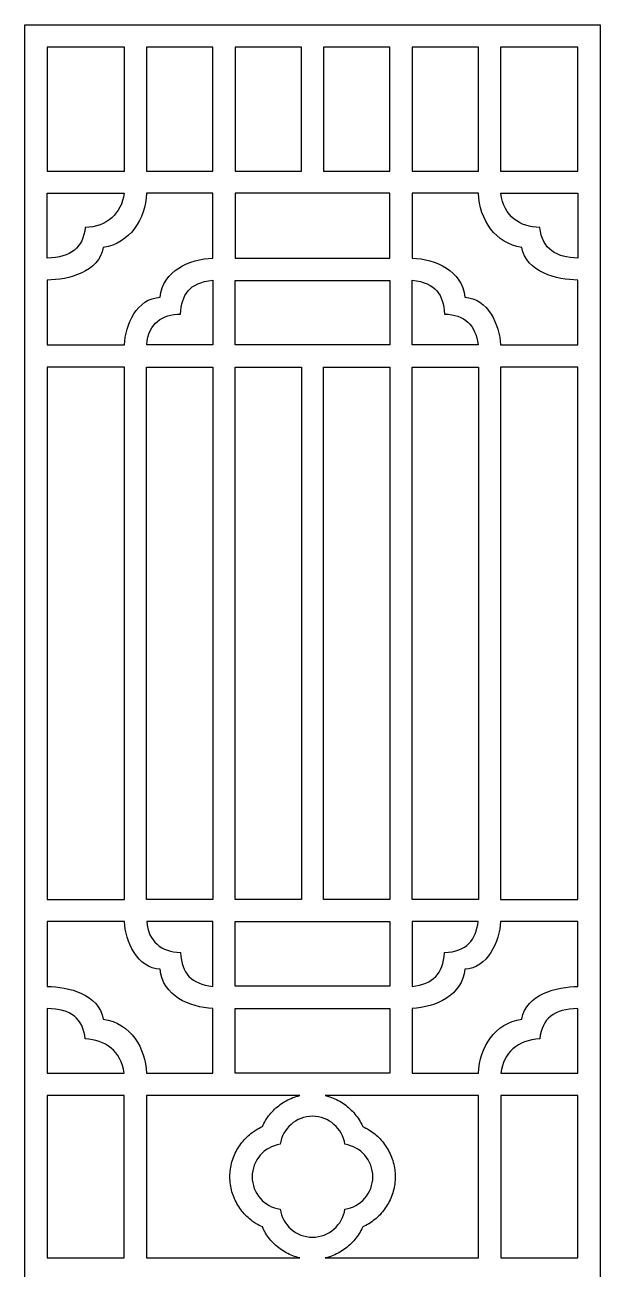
# Model space of a CAD drawing. Header units: centimetres. Extents: x -6.6 to -1.9, y -9.5 to 9.5.
# Drawn here: x -6.6 to -1.85, y -0.76 to 9.5 of the extents above; entities that cross this region are included whole.
import ezdxf

# ---------------------------------------------------------------- set-up
doc = ezdxf.new("R2010")
doc.units = ezdxf.units.CM
doc.header["$MEASUREMENT"] = 0
doc.layers.add('layer 1', color=7, linetype='Continuous')

msp = doc.modelspace()

# ---------------------------------------------------------------- linework, layer by layer
at = {"layer": 'layer 1', "color": 250}
for points, knots in [([(-6.60082, -9.5), (-6.60082, -9.5), (-6.60082, -9.5), (-6.60082, -9.5), (-6.60082, -9.5), (-5.01752, -9.5), (-3.43417, -9.5), (-1.85082, -9.5), (-1.85082, -9.5), (-1.85082, -3.16667), (-1.85082, 3.16666), (-1.85082, 9.5), (-1.85082, 9.5), (-3.43417, 9.5), (-5.01752, 9.5), (-6.60082, 9.5), (-6.60082, 9.5), (-6.60082, 3.16666), (-6.60082, -3.16667), (-6.60082, -9.5)], [0, 0, 0, 0, 0.16666667, 0.16666667, 0.16666667, 0.16666667, 0.33333333, 0.33333333, 0.33333333, 0.33333333, 0.5, 0.5, 0.5, 0.5, 0.66666667, 0.66666667, 0.66666667, 0.66666667, 1, 1, 1, 1]), ([(-5.77916, 9.31608), (-5.77916, 9.31608), (-5.77916, 9.31608), (-5.77916, 9.31608), (-5.77916, 9.31608), (-5.77916, 9.31608), (-5.77916, 8.29486), (-5.77916, 8.29486), (-5.77916, 8.29486), (-5.99177, 8.29486), (-6.2044, 8.29486), (-6.41703, 8.29486), (-6.41703, 8.29486), (-6.41703, 8.29486), (-6.41703, 9.31608), (-6.41703, 9.31608), (-6.41703, 9.31608), (-6.41703, 9.31608), (-5.77916, 9.31608), (-5.77916, 9.31608)], [0, 0, 0, 0, 0.16666667, 0.16666667, 0.16666667, 0.16666667, 0.33333333, 0.33333333, 0.33333333, 0.33333333, 0.5, 0.5, 0.5, 0.5, 0.66666667, 0.66666667, 0.66666667, 0.66666667, 1, 1, 1, 1]), ([(-5.59533, 8.29486), (-5.59533, 8.29486), (-5.59533, 8.29486), (-5.59533, 8.29486), (-5.59533, 8.29486), (-5.59533, 8.76873), (-5.59533, 8.88469), (-5.59533, 9.31608), (-5.59533, 9.31608), (-5.59533, 9.31608), (-5.04846, 9.31608), (-5.04846, 9.31608), (-5.04846, 9.31608), (-5.04846, 8.88469), (-5.04846, 8.76873), (-5.04846, 8.29486), (-5.04846, 8.29486), (-5.23075, 8.29486), (-5.41304, 8.29486), (-5.59533, 8.29486)], [0, 0, 0, 0, 0.16666667, 0.16666667, 0.16666667, 0.16666667, 0.33333333, 0.33333333, 0.33333333, 0.33333333, 0.5, 0.5, 0.5, 0.5, 0.66666667, 0.66666667, 0.66666667, 0.66666667, 1, 1, 1, 1]), ([(-4.86459, 8.29486), (-4.86459, 8.29486), (-4.86459, 8.29486), (-4.86459, 8.29486), (-4.86459, 8.29486), (-4.86459, 8.29486), (-4.86459, 9.31608), (-4.86459, 9.31608), (-4.86459, 9.31608), (-4.86459, 9.31608), (-4.31778, 9.31608), (-4.31778, 9.31608), (-4.31778, 9.31608), (-4.31778, 9.31608), (-4.31778, 8.29486), (-4.31778, 8.29486), (-4.31778, 8.29486), (-4.50005, 8.29486), (-4.68234, 8.29486), (-4.86459, 8.29486)], [0, 0, 0, 0, 0.16666667, 0.16666667, 0.16666667, 0.16666667, 0.33333333, 0.33333333, 0.33333333, 0.33333333, 0.5, 0.5, 0.5, 0.5, 0.66666667, 0.66666667, 0.66666667, 0.66666667, 1, 1, 1, 1]), ([(-4.13388, 8.29486), (-4.13388, 8.29486), (-4.13388, 8.29486), (-4.13388, 8.29486), (-4.13388, 8.29486), (-4.13388, 8.29486), (-4.13388, 9.31608), (-4.13388, 9.31608), (-4.13388, 9.31608), (-4.13388, 9.31608), (-3.5871, 9.31608), (-3.5871, 9.31608), (-3.5871, 9.31608), (-3.5871, 9.31608), (-3.5871, 8.29486), (-3.5871, 8.29486), (-3.5871, 8.29486), (-3.76937, 8.29486), (-3.95163, 8.29486), (-4.13388, 8.29486)], [0, 0, 0, 0, 0.16666667, 0.16666667, 0.16666667, 0.16666667, 0.33333333, 0.33333333, 0.33333333, 0.33333333, 0.5, 0.5, 0.5, 0.5, 0.66666667, 0.66666667, 0.66666667, 0.66666667, 1, 1, 1, 1]), ([(-3.40326, 8.29486), (-3.40326, 8.29486), (-3.40326, 8.29486), (-3.40326, 8.29486), (-3.40326, 8.29486), (-3.40326, 8.76873), (-3.40326, 8.88469), (-3.40326, 9.31608), (-3.40326, 9.31608), (-3.40326, 9.31608), (-2.8564, 9.31608), (-2.8564, 9.31608), (-2.8564, 9.31608), (-2.8564, 8.88469), (-2.8564, 8.76873), (-2.8564, 8.29486), (-2.8564, 8.29486), (-3.03868, 8.29486), (-3.22097, 8.29486), (-3.40326, 8.29486)], [0, 0, 0, 0, 0.16666667, 0.16666667, 0.16666667, 0.16666667, 0.33333333, 0.33333333, 0.33333333, 0.33333333, 0.5, 0.5, 0.5, 0.5, 0.66666667, 0.66666667, 0.66666667, 0.66666667, 1, 1, 1, 1]), ([(-2.67254, 8.29486), (-2.67254, 8.29486), (-2.67254, 8.29486), (-2.67254, 8.29486), (-2.67254, 8.29486), (-2.67254, 8.29486), (-2.67254, 9.31608), (-2.67254, 9.31608), (-2.67254, 9.31608), (-2.67254, 9.31608), (-2.0347, 9.31608), (-2.0347, 9.31608), (-2.0347, 9.31608), (-2.0347, 9.31608), (-2.0347, 8.29486), (-2.0347, 8.29486), (-2.0347, 8.29486), (-2.2473, 8.29486), (-2.45991, 8.29486), (-2.67254, 8.29486)], [0, 0, 0, 0, 0.16666667, 0.16666667, 0.16666667, 0.16666667, 0.33333333, 0.33333333, 0.33333333, 0.33333333, 0.5, 0.5, 0.5, 0.5, 0.66666667, 0.66666667, 0.66666667, 0.66666667, 1, 1, 1, 1]), ([(-5.59568, 8.11095), (-5.59568, 8.11095), (-5.59568, 8.11095), (-5.59568, 8.11095), (-5.59568, 8.11095), (-5.59568, 8.11095), (-5.59533, 8.11095), (-5.59533, 8.11095), (-5.59533, 8.11095), (-5.59533, 8.11097), (-5.59533, 8.11097), (-5.59533, 8.11099), (-5.59533, 8.11099), (-5.59533, 8.11099), (-5.04846, 8.11099), (-5.04846, 8.11099), (-5.04846, 8.11099), (-5.04846, 8.11099), (-5.04846, 8.11095), (-5.04846, 8.11095), (-5.04846, 8.11095), (-5.04846, 8.11095), (-5.04846, 7.57613), (-5.04846, 7.57613), (-5.04846, 7.57613), (-5.24028, 7.569), (-5.46467, 7.47324), (-5.4826, 7.25392), (-5.4826, 7.25392), (-5.67661, 7.24731), (-5.77095, 7.02286), (-5.77866, 6.86059), (-5.77866, 6.86059), (-5.77866, 6.86059), (-6.41703, 6.86059), (-6.41703, 6.86059), (-6.41703, 6.86059), (-6.41703, 6.86059), (-6.41703, 7.39536), (-6.41703, 7.39536), (-6.41703, 7.39536), (-6.24062, 7.39645), (-5.98635, 7.46382), (-5.95424, 7.66475), (-5.95424, 7.66475), (-5.73057, 7.69672), (-5.60565, 7.90107), (-5.59568, 8.11095)], [0, 0, 0, 0, 0.07692308, 0.07692308, 0.07692308, 0.07692308, 0.15384615, 0.15384615, 0.15384615, 0.15384615, 0.23076923, 0.23076923, 0.23076923, 0.23076923, 0.30769231, 0.30769231, 0.30769231, 0.30769231, 0.38461538, 0.38461538, 0.38461538, 0.38461538, 0.46153846, 0.46153846, 0.46153846, 0.46153846, 0.53846154, 0.53846154, 0.53846154, 0.53846154, 0.61538462, 0.61538462, 0.61538462, 0.61538462, 0.69230769, 0.69230769, 0.69230769, 0.69230769, 0.76923077, 0.76923077, 0.76923077, 0.76923077, 0.84615385, 0.84615385, 0.84615385, 0.84615385, 1, 1, 1, 1]), ([(-5.78002, 8.11099), (-5.78002, 8.11099), (-5.78002, 8.11099), (-5.78002, 8.11099), (-5.78002, 8.11099), (-5.78002, 8.11099), (-6.41703, 8.11099), (-6.41703, 8.11099), (-6.41703, 8.11099), (-6.41703, 8.11099), (-6.41703, 8.11095), (-6.41703, 8.11095), (-6.41703, 8.11095), (-6.41703, 8.11095), (-6.41703, 7.57696), (-6.41703, 7.57696), (-6.41703, 7.57696), (-6.21666, 7.58139), (-6.1208, 7.66344), (-6.10237, 7.82813), (-6.10237, 7.82813), (-5.92421, 7.83637), (-5.80514, 7.94123), (-5.78002, 8.11099)], [0, 0, 0, 0, 0.14285714, 0.14285714, 0.14285714, 0.14285714, 0.28571429, 0.28571429, 0.28571429, 0.28571429, 0.42857143, 0.42857143, 0.42857143, 0.42857143, 0.57142857, 0.57142857, 0.57142857, 0.57142857, 0.71428571, 0.71428571, 0.71428571, 0.71428571, 1, 1, 1, 1]), ([(-3.5871, 8.11099), (-3.5871, 8.11099), (-3.5871, 8.11099), (-3.5871, 8.11099), (-3.5871, 8.11099), (-3.5871, 8.11099), (-3.5871, 8.11095), (-3.5871, 8.11095), (-3.5871, 8.11095), (-3.5871, 8.11095), (-3.5871, 7.57657), (-3.5871, 7.57657), (-3.5871, 7.57657), (-3.5871, 7.57657), (-4.86459, 7.57657), (-4.86459, 7.57657), (-4.86459, 7.57657), (-4.86459, 7.57657), (-4.86459, 8.11095), (-4.86459, 8.11095), (-4.86459, 8.11095), (-4.86459, 8.11095), (-4.86459, 8.11099), (-4.86459, 8.11099), (-4.86459, 8.11099), (-4.43868, 8.11099), (-4.013, 8.11099), (-3.5871, 8.11099)], [0, 0, 0, 0, 0.125, 0.125, 0.125, 0.125, 0.25, 0.25, 0.25, 0.25, 0.375, 0.375, 0.375, 0.375, 0.5, 0.5, 0.5, 0.5, 0.625, 0.625, 0.625, 0.625, 0.75, 0.75, 0.75, 0.75, 1, 1, 1, 1]), ([(-2.8564, 8.11099), (-2.8564, 8.11099), (-2.8564, 8.11099), (-2.8564, 8.11099), (-2.8564, 8.11099), (-2.8564, 8.11097), (-2.8564, 8.11097), (-2.8564, 8.11095), (-2.8564, 8.11095), (-2.8564, 8.11095), (-2.85602, 8.11095), (-2.85602, 8.11095), (-2.85602, 8.11095), (-2.84564, 7.89089), (-2.71631, 7.69601), (-2.49749, 7.66475), (-2.49749, 7.66475), (-2.465, 7.46115), (-2.20676, 7.39641), (-2.0347, 7.39536), (-2.0347, 7.39536), (-2.0347, 7.39536), (-2.0347, 6.86059), (-2.0347, 6.86059), (-2.0347, 6.86059), (-2.0347, 6.86059), (-2.67305, 6.86059), (-2.67305, 6.86059), (-2.67305, 6.86059), (-2.68074, 7.02192), (-2.7769, 7.24738), (-2.9691, 7.25392), (-2.9691, 7.25392), (-2.98735, 7.4731), (-3.20996, 7.56894), (-3.40326, 7.57613), (-3.40326, 7.57613), (-3.40326, 7.57613), (-3.40326, 8.11095), (-3.40326, 8.11095), (-3.40326, 8.11095), (-3.40326, 8.11095), (-3.40326, 8.11099), (-3.40326, 8.11099), (-3.40326, 8.11099), (-3.40326, 8.11099), (-2.8564, 8.11099), (-2.8564, 8.11099)], [0, 0, 0, 0, 0.07692308, 0.07692308, 0.07692308, 0.07692308, 0.15384615, 0.15384615, 0.15384615, 0.15384615, 0.23076923, 0.23076923, 0.23076923, 0.23076923, 0.30769231, 0.30769231, 0.30769231, 0.30769231, 0.38461538, 0.38461538, 0.38461538, 0.38461538, 0.46153846, 0.46153846, 0.46153846, 0.46153846, 0.53846154, 0.53846154, 0.53846154, 0.53846154, 0.61538462, 0.61538462, 0.61538462, 0.61538462, 0.69230769, 0.69230769, 0.69230769, 0.69230769, 0.76923077, 0.76923077, 0.76923077, 0.76923077, 0.84615385, 0.84615385, 0.84615385, 0.84615385, 1, 1, 1, 1]), ([(-2.0347, 7.57696), (-2.0347, 7.57696), (-2.0347, 7.57696), (-2.0347, 7.57696), (-2.0347, 7.57696), (-2.0347, 7.57696), (-2.0347, 8.11095), (-2.0347, 8.11095), (-2.0347, 8.11095), (-2.0347, 8.11095), (-2.0347, 8.11099), (-2.0347, 8.11099), (-2.0347, 8.11099), (-2.0347, 8.11099), (-2.67169, 8.11099), (-2.67169, 8.11099), (-2.67169, 8.11099), (-2.64262, 7.91454), (-2.51492, 7.83578), (-2.34931, 7.82813), (-2.34931, 7.82813), (-2.32913, 7.64724), (-2.21231, 7.58089), (-2.0347, 7.57696)], [0, 0, 0, 0, 0.14285714, 0.14285714, 0.14285714, 0.14285714, 0.28571429, 0.28571429, 0.28571429, 0.28571429, 0.42857143, 0.42857143, 0.42857143, 0.42857143, 0.57142857, 0.57142857, 0.57142857, 0.57142857, 0.71428571, 0.71428571, 0.71428571, 0.71428571, 1, 1, 1, 1]), ([(-5.31589, 7.11547), (-5.31589, 7.11547), (-5.31589, 7.11547), (-5.31589, 7.11547), (-5.31589, 7.11547), (-5.46448, 7.10973), (-5.57986, 7.04482), (-5.59458, 6.86059), (-5.59458, 6.86059), (-5.59458, 6.86059), (-5.04846, 6.86059), (-5.04846, 6.86059), (-5.04846, 6.86059), (-5.04846, 6.86059), (-5.04846, 7.3946), (-5.04846, 7.3946), (-5.04846, 7.3946), (-5.24947, 7.37066), (-5.30357, 7.27709), (-5.31589, 7.11547)], [0, 0, 0, 0, 0.16666667, 0.16666667, 0.16666667, 0.16666667, 0.33333333, 0.33333333, 0.33333333, 0.33333333, 0.5, 0.5, 0.5, 0.5, 0.66666667, 0.66666667, 0.66666667, 0.66666667, 1, 1, 1, 1]), ([(-4.86459, 6.86059), (-4.86459, 6.86059), (-4.86459, 6.86059), (-4.86459, 6.86059), (-4.86459, 6.86059), (-4.86459, 6.86059), (-3.5871, 6.86059), (-3.5871, 6.86059), (-3.5871, 6.86059), (-3.5871, 6.86059), (-3.5871, 7.39269), (-3.5871, 7.39269), (-3.5871, 7.39269), (-3.5871, 7.39269), (-4.86459, 7.39269), (-4.86459, 7.39269), (-4.86459, 7.39269), (-4.86459, 7.39269), (-4.86459, 6.86059), (-4.86459, 6.86059)], [0, 0, 0, 0, 0.16666667, 0.16666667, 0.16666667, 0.16666667, 0.33333333, 0.33333333, 0.33333333, 0.33333333, 0.5, 0.5, 0.5, 0.5, 0.66666667, 0.66666667, 0.66666667, 0.66666667, 1, 1, 1, 1]), ([(-2.85715, 6.86072), (-2.85715, 6.86072), (-2.85715, 6.86072), (-2.85715, 6.86072), (-2.85715, 6.86072), (-2.88096, 7.02697), (-2.968, 7.10898), (-3.13579, 7.11547), (-3.13579, 7.11547), (-3.14808, 7.27582), (-3.20083, 7.37049), (-3.40326, 7.3946), (-3.40326, 7.3946), (-3.40326, 7.3946), (-3.40326, 6.86059), (-3.40326, 6.86059), (-3.40326, 6.86059), (-3.40326, 6.86059), (-2.85713, 6.86059), (-2.85713, 6.86059), (-2.85713, 6.86059), (-2.85713, 6.86059), (-2.85715, 6.86072), (-2.85715, 6.86072)], [0, 0, 0, 0, 0.14285714, 0.14285714, 0.14285714, 0.14285714, 0.28571429, 0.28571429, 0.28571429, 0.28571429, 0.42857143, 0.42857143, 0.42857143, 0.42857143, 0.57142857, 0.57142857, 0.57142857, 0.57142857, 0.71428571, 0.71428571, 0.71428571, 0.71428571, 1, 1, 1, 1]), ([(-6.41703, 6.67674), (-6.41703, 6.67674), (-5.77916, 6.67674), (-5.77916, 6.67674), (-5.77916, 6.67674), (-5.77916, 6.67674), (-5.77916, 2.28795), (-5.77916, 2.28795), (-5.77916, 2.28795), (-5.77916, 2.28795), (-6.41703, 2.28795), (-6.41703, 2.28795), (-6.41703, 2.28795), (-6.41703, 2.28795), (-6.41703, 6.67674), (-6.41703, 6.67674)], [0, 0, 0, 0, 0.2, 0.2, 0.2, 0.2, 0.4, 0.4, 0.4, 0.4, 0.6, 0.6, 0.6, 0.6, 1, 1, 1, 1]), ([(-5.59533, 2.28795), (-5.59533, 2.28795), (-5.59533, 2.28795), (-5.59533, 2.28795), (-5.59533, 2.28795), (-5.59533, 2.28795), (-5.04846, 2.28795), (-5.04846, 2.28795), (-5.04846, 2.28795), (-5.04846, 4.24783), (-5.04846, 4.71684), (-5.04846, 6.67674), (-5.04846, 6.67674), (-5.04846, 6.67674), (-5.59533, 6.67674), (-5.59533, 6.67674), (-5.59533, 6.67674), (-5.59533, 4.71684), (-5.59533, 4.24783), (-5.59533, 2.28795)], [0, 0, 0, 0, 0.16666667, 0.16666667, 0.16666667, 0.16666667, 0.33333333, 0.33333333, 0.33333333, 0.33333333, 0.5, 0.5, 0.5, 0.5, 0.66666667, 0.66666667, 0.66666667, 0.66666667, 1, 1, 1, 1]), ([(-4.31778, 2.28795), (-4.31778, 2.28795), (-4.31778, 2.28795), (-4.31778, 2.28795), (-4.31778, 2.28795), (-4.31778, 2.28795), (-4.31778, 6.67674), (-4.31778, 6.67674), (-4.31778, 6.67674), (-4.31778, 6.67674), (-4.86459, 6.67674), (-4.86459, 6.67674), (-4.86459, 6.67674), (-4.86459, 6.67674), (-4.86459, 2.28795), (-4.86459, 2.28795), (-4.86459, 2.28795), (-4.86459, 2.28795), (-4.31778, 2.28795), (-4.31778, 2.28795)], [0, 0, 0, 0, 0.16666667, 0.16666667, 0.16666667, 0.16666667, 0.33333333, 0.33333333, 0.33333333, 0.33333333, 0.5, 0.5, 0.5, 0.5, 0.66666667, 0.66666667, 0.66666667, 0.66666667, 1, 1, 1, 1]), ([(-4.13388, 6.67674), (-4.13388, 6.67674), (-4.13388, 6.67674), (-4.13388, 6.67674), (-4.13388, 6.67674), (-4.13388, 6.67674), (-4.13388, 2.28795), (-4.13388, 2.28795), (-4.13388, 2.28795), (-4.13388, 2.28795), (-3.5871, 2.28795), (-3.5871, 2.28795), (-3.5871, 2.28795), (-3.5871, 2.28795), (-3.5871, 6.67674), (-3.5871, 6.67674), (-3.5871, 6.67674), (-3.5871, 6.67674), (-4.13388, 6.67674), (-4.13388, 6.67674)], [0, 0, 0, 0, 0.16666667, 0.16666667, 0.16666667, 0.16666667, 0.33333333, 0.33333333, 0.33333333, 0.33333333, 0.5, 0.5, 0.5, 0.5, 0.66666667, 0.66666667, 0.66666667, 0.66666667, 1, 1, 1, 1]), ([(-2.8564, 6.67674), (-2.8564, 6.67674), (-2.8564, 6.67674), (-2.8564, 6.67674), (-2.8564, 6.67674), (-2.8564, 6.67674), (-3.40326, 6.67674), (-3.40326, 6.67674), (-3.40326, 6.67674), (-3.40326, 4.71684), (-3.40326, 4.24783), (-3.40326, 2.28795), (-3.40326, 2.28795), (-3.40326, 2.28795), (-2.8564, 2.28795), (-2.8564, 2.28795), (-2.8564, 2.28795), (-2.8564, 4.24783), (-2.8564, 4.71684), (-2.8564, 6.67674)], [0, 0, 0, 0, 0.16666667, 0.16666667, 0.16666667, 0.16666667, 0.33333333, 0.33333333, 0.33333333, 0.33333333, 0.5, 0.5, 0.5, 0.5, 0.66666667, 0.66666667, 0.66666667, 0.66666667, 1, 1, 1, 1]), ([(-2.67254, 6.67674), (-2.67254, 6.67674), (-2.67254, 6.67674), (-2.67254, 6.67674), (-2.67254, 6.67674), (-2.67254, 6.67674), (-2.0347, 6.67674), (-2.0347, 6.67674), (-2.0347, 6.67674), (-2.0347, 6.67674), (-2.0347, 2.28795), (-2.0347, 2.28795), (-2.0347, 2.28795), (-2.0347, 2.28795), (-2.67254, 2.28795), (-2.67254, 2.28795), (-2.67254, 2.28795), (-2.67254, 2.28795), (-2.67254, 6.67674), (-2.67254, 6.67674)], [0, 0, 0, 0, 0.16666667, 0.16666667, 0.16666667, 0.16666667, 0.33333333, 0.33333333, 0.33333333, 0.33333333, 0.5, 0.5, 0.5, 0.5, 0.66666667, 0.66666667, 0.66666667, 0.66666667, 1, 1, 1, 1]), ([(-6.41703, 2.10408), (-6.41703, 2.10408), (-6.41703, 2.10408), (-6.41703, 2.10408), (-6.41703, 2.10408), (-6.41703, 2.10408), (-5.77866, 2.10408), (-5.77866, 2.10408), (-5.77866, 2.10408), (-5.77099, 1.94279), (-5.67342, 1.71725), (-5.4826, 1.71074), (-5.4826, 1.71074), (-5.46467, 1.49165), (-5.24142, 1.39573), (-5.04846, 1.38856), (-5.04846, 1.38856), (-5.04846, 1.38856), (-5.04846, 0.8537), (-5.04846, 0.8537), (-5.04846, 0.8537), (-5.04846, 0.8537), (-5.59568, 0.8537), (-5.59568, 0.8537), (-5.59568, 0.8537), (-5.60555, 1.06136), (-5.72355, 1.26697), (-5.95424, 1.29994), (-5.95424, 1.29994), (-5.98704, 1.50519), (-6.24383, 1.56826), (-6.41703, 1.56933), (-6.41703, 1.56933), (-6.41703, 1.56933), (-6.41703, 2.10408), (-6.41703, 2.10408)], [0, 0, 0, 0, 0.1, 0.1, 0.1, 0.1, 0.2, 0.2, 0.2, 0.2, 0.3, 0.3, 0.3, 0.3, 0.4, 0.4, 0.4, 0.4, 0.5, 0.5, 0.5, 0.5, 0.6, 0.6, 0.6, 0.6, 0.7, 0.7, 0.7, 0.7, 0.8, 0.8, 0.8, 0.8, 1, 1, 1, 1]), ([(-5.31589, 1.84922), (-5.31589, 1.84922), (-5.31589, 1.84922), (-5.31589, 1.84922), (-5.31589, 1.84922), (-5.47368, 1.85531), (-5.58144, 1.93941), (-5.59458, 2.10408), (-5.59458, 2.10408), (-5.59458, 2.10408), (-5.04846, 2.10408), (-5.04846, 2.10408), (-5.04846, 2.10408), (-5.04846, 2.10408), (-5.04846, 1.57008), (-5.04846, 1.57008), (-5.04846, 1.57008), (-5.23086, 1.59182), (-5.30246, 1.67311), (-5.31589, 1.84922)], [0, 0, 0, 0, 0.16666667, 0.16666667, 0.16666667, 0.16666667, 0.33333333, 0.33333333, 0.33333333, 0.33333333, 0.5, 0.5, 0.5, 0.5, 0.66666667, 0.66666667, 0.66666667, 0.66666667, 1, 1, 1, 1]), ([(-3.5871, 2.10408), (-3.5871, 2.10408), (-3.5871, 2.10408), (-3.5871, 2.10408), (-3.5871, 2.10408), (-3.5871, 2.10408), (-4.86459, 2.10408), (-4.86459, 2.10408), (-4.86459, 2.10408), (-4.86459, 2.10408), (-4.86459, 1.572), (-4.86459, 1.572), (-4.86459, 1.572), (-4.86459, 1.572), (-3.5871, 1.572), (-3.5871, 1.572), (-3.5871, 1.572), (-3.5871, 1.572), (-3.5871, 2.10408), (-3.5871, 2.10408)], [0, 0, 0, 0, 0.16666667, 0.16666667, 0.16666667, 0.16666667, 0.33333333, 0.33333333, 0.33333333, 0.33333333, 0.5, 0.5, 0.5, 0.5, 0.66666667, 0.66666667, 0.66666667, 0.66666667, 1, 1, 1, 1]), ([(-2.0347, 2.10408), (-2.0347, 2.10408), (-2.0347, 2.10408), (-2.0347, 2.10408), (-2.0347, 2.10408), (-2.0347, 2.10408), (-2.0347, 1.56933), (-2.0347, 1.56933), (-2.0347, 1.56933), (-2.20581, 1.56826), (-2.46467, 1.50552), (-2.49749, 1.29994), (-2.49749, 1.29994), (-2.72236, 1.2678), (-2.84597, 1.06664), (-2.85602, 0.8537), (-2.85602, 0.8537), (-2.85602, 0.8537), (-3.40326, 0.8537), (-3.40326, 0.8537), (-3.40326, 0.8537), (-3.40326, 0.8537), (-3.40326, 1.38856), (-3.40326, 1.38856), (-3.40326, 1.38856), (-3.20823, 1.39579), (-2.98664, 1.50014), (-2.9691, 1.71074), (-2.9691, 1.71074), (-2.78083, 1.71717), (-2.68082, 1.94143), (-2.67305, 2.10408), (-2.67305, 2.10408), (-2.67305, 2.10408), (-2.0347, 2.10408), (-2.0347, 2.10408)], [0, 0, 0, 0, 0.1, 0.1, 0.1, 0.1, 0.2, 0.2, 0.2, 0.2, 0.3, 0.3, 0.3, 0.3, 0.4, 0.4, 0.4, 0.4, 0.5, 0.5, 0.5, 0.5, 0.6, 0.6, 0.6, 0.6, 0.7, 0.7, 0.7, 0.7, 0.8, 0.8, 0.8, 0.8, 1, 1, 1, 1]), ([(-2.85715, 2.10397), (-2.85715, 2.10397), (-2.85715, 2.10397), (-2.85715, 2.10397), (-2.85715, 2.10397), (-2.87856, 1.95455), (-2.94973, 1.85642), (-3.13579, 1.84922), (-3.13579, 1.84922), (-3.14941, 1.67104), (-3.22735, 1.59103), (-3.40326, 1.57008), (-3.40326, 1.57008), (-3.40326, 1.57008), (-3.40326, 2.10408), (-3.40326, 2.10408), (-3.40326, 2.10408), (-3.40326, 2.10408), (-2.85713, 2.10408), (-2.85713, 2.10408), (-2.85713, 2.10408), (-2.85713, 2.10408), (-2.85715, 2.10397), (-2.85715, 2.10397)], [0, 0, 0, 0, 0.14285714, 0.14285714, 0.14285714, 0.14285714, 0.28571429, 0.28571429, 0.28571429, 0.28571429, 0.42857143, 0.42857143, 0.42857143, 0.42857143, 0.57142857, 0.57142857, 0.57142857, 0.57142857, 0.71428571, 0.71428571, 0.71428571, 0.71428571, 1, 1, 1, 1]), ([(-5.78002, 0.8537), (-5.78002, 0.8537), (-5.78002, 0.8537), (-5.78002, 0.8537), (-5.78002, 0.8537), (-5.78002, 0.8537), (-6.41703, 0.8537), (-6.41703, 0.8537), (-6.41703, 0.8537), (-6.41703, 0.8537), (-6.41703, 1.3877), (-6.41703, 1.3877), (-6.41703, 1.3877), (-6.21656, 1.3833), (-6.12145, 1.30692), (-6.10237, 1.13656), (-6.10237, 1.13656), (-5.93722, 1.12892), (-5.80731, 1.03797), (-5.78002, 0.8537)], [0, 0, 0, 0, 0.16666667, 0.16666667, 0.16666667, 0.16666667, 0.33333333, 0.33333333, 0.33333333, 0.33333333, 0.5, 0.5, 0.5, 0.5, 0.66666667, 0.66666667, 0.66666667, 0.66666667, 1, 1, 1, 1]), ([(-3.5871, 0.8537), (-3.5871, 0.8537), (-3.5871, 0.8537), (-3.5871, 0.8537), (-3.5871, 0.8537), (-3.5871, 0.8537), (-3.5871, 1.38812), (-3.5871, 1.38812), (-3.5871, 1.38812), (-3.5871, 1.38812), (-4.86459, 1.38812), (-4.86459, 1.38812), (-4.86459, 1.38812), (-4.86459, 1.38812), (-4.86459, 0.8537), (-4.86459, 0.8537), (-4.86459, 0.8537), (-4.86459, 0.8537), (-3.5871, 0.8537), (-3.5871, 0.8537)], [0, 0, 0, 0, 0.16666667, 0.16666667, 0.16666667, 0.16666667, 0.33333333, 0.33333333, 0.33333333, 0.33333333, 0.5, 0.5, 0.5, 0.5, 0.66666667, 0.66666667, 0.66666667, 0.66666667, 1, 1, 1, 1]), ([(-2.0347, 1.3877), (-2.0347, 1.3877), (-2.0347, 1.3877), (-2.0347, 1.3877), (-2.0347, 1.3877), (-2.0347, 1.3877), (-2.0347, 0.8537), (-2.0347, 0.8537), (-2.0347, 0.8537), (-2.0347, 0.8537), (-2.67169, 0.8537), (-2.67169, 0.8537), (-2.67169, 0.8537), (-2.64666, 1.02287), (-2.53415, 1.12801), (-2.34931, 1.13656), (-2.34931, 1.13656), (-2.33005, 1.30917), (-2.23033, 1.3834), (-2.0347, 1.3877)], [0, 0, 0, 0, 0.16666667, 0.16666667, 0.16666667, 0.16666667, 0.33333333, 0.33333333, 0.33333333, 0.33333333, 0.5, 0.5, 0.5, 0.5, 0.66666667, 0.66666667, 0.66666667, 0.66666667, 1, 1, 1, 1]), ([(-5.78002, -0.66982), (-5.78002, -0.66982), (-5.78002, -0.66982), (-5.78002, -0.66982), (-5.78002, -0.66982), (-5.99235, -0.66982), (-6.20467, -0.66982), (-6.41699, -0.66982), (-6.41699, -0.66982), (-6.41699, -0.22328), (-6.41699, 0.22327), (-6.41699, 0.66983), (-6.41699, 0.66983), (-6.20467, 0.66983), (-5.99235, 0.66983), (-5.78002, 0.66983), (-5.78002, 0.66983), (-5.78002, 0.22327), (-5.78002, -0.22328), (-5.78002, -0.66982)], [0, 0, 0, 0, 0.16666667, 0.16666667, 0.16666667, 0.16666667, 0.33333333, 0.33333333, 0.33333333, 0.33333333, 0.5, 0.5, 0.5, 0.5, 0.66666667, 0.66666667, 0.66666667, 0.66666667, 1, 1, 1, 1]), ([(-4.90804, -0.00001), (-4.90804, -0.00001), (-4.90804, -0.00001), (-4.90804, -0.00001), (-4.90804, -0.00001), (-4.90756, -0.0213), (-4.90616, -0.0417), (-4.9037, -0.06286), (-4.9037, -0.06286), (-4.90032, -0.08348), (-4.8962, -0.10314), (-4.89098, -0.1234), (-4.89098, -0.1234), (-4.88494, -0.14306), (-4.8783, -0.16168), (-4.87051, -0.18074), (-4.87051, -0.18074), (-4.862, -0.19915), (-4.85303, -0.21652), (-4.84296, -0.23412), (-4.84296, -0.23412), (-4.83222, -0.2511), (-4.82113, -0.267), (-4.80895, -0.28298), (-4.80895, -0.28298), (-4.79615, -0.29834), (-4.78314, -0.31263), (-4.76904, -0.32685), (-4.76904, -0.32685), (-4.75436, -0.34045), (-4.73962, -0.35293), (-4.72379, -0.3652), (-4.72379, -0.3652), (-4.72379, -0.3652), (-4.69089, -0.38745), (-4.69089, -0.38745), (-4.69089, -0.38745), (-4.67412, -0.39724), (-4.65759, -0.40607), (-4.64003, -0.41434), (-4.64003, -0.41434), (-4.63173, -0.4319), (-4.62291, -0.44844), (-4.61313, -0.4652), (-4.61313, -0.4652), (-4.60225, -0.48207), (-4.59105, -0.49788), (-4.57874, -0.51377), (-4.57874, -0.51377), (-4.56581, -0.52901), (-4.5527, -0.54319), (-4.5385, -0.55728), (-4.5385, -0.55728), (-4.52369, -0.57076), (-4.50885, -0.58314), (-4.4929, -0.59528), (-4.4929, -0.59528), (-4.47636, -0.60679), (-4.45995, -0.61718), (-4.44247, -0.62721), (-4.44247, -0.62721), (-4.42437, -0.63655), (-4.40657, -0.64476), (-4.3877, -0.65248), (-4.3877, -0.65248), (-4.36901, -0.65915), (-4.35071, -0.6648), (-4.33154, -0.66982), (-4.33154, -0.66982), (-4.75292, -0.66982), (-5.17431, -0.66982), (-5.59568, -0.66982), (-5.59568, -0.66982), (-5.59568, -0.22328), (-5.59568, 0.22327), (-5.59568, 0.66983), (-5.59568, 0.66983), (-5.17431, 0.66983), (-4.75292, 0.66983), (-4.33154, 0.66983), (-4.33154, 0.66983), (-4.35071, 0.6648), (-4.36901, 0.65915), (-4.3877, 0.65248), (-4.3877, 0.65248), (-4.40657, 0.64476), (-4.42437, 0.63654), (-4.44247, 0.6272), (-4.44247, 0.6272), (-4.45995, 0.61717), (-4.47636, 0.60679), (-4.4929, 0.59527), (-4.4929, 0.59527), (-4.50885, 0.58314), (-4.52369, 0.57075), (-4.5385, 0.55728), (-4.5385, 0.55728), (-4.5527, 0.54319), (-4.56581, 0.52901), (-4.57874, 0.51377), (-4.57874, 0.51377), (-4.59105, 0.49787), (-4.60225, 0.48207), (-4.61313, 0.4652), (-4.61313, 0.4652), (-4.62291, 0.44844), (-4.63173, 0.4319), (-4.64003, 0.41436), (-4.64003, 0.41436), (-4.65759, 0.40607), (-4.67412, 0.39724), (-4.69089, 0.38744), (-4.69089, 0.38744), (-4.69089, 0.38744), (-4.72379, 0.36519), (-4.72379, 0.36519), (-4.72379, 0.36519), (-4.73962, 0.35293), (-4.75436, 0.34044), (-4.76904, 0.32685), (-4.76904, 0.32685), (-4.78314, 0.31262), (-4.79615, 0.29834), (-4.80895, 0.28297), (-4.80895, 0.28297), (-4.82113, 0.267), (-4.83222, 0.25109), (-4.84296, 0.23411), (-4.84296, 0.23411), (-4.85303, 0.21652), (-4.862, 0.19915), (-4.87051, 0.18074), (-4.87051, 0.18074), (-4.8783, 0.16168), (-4.88494, 0.14306), (-4.89098, 0.12339), (-4.89098, 0.12339), (-4.8962, 0.10315), (-4.90032, 0.08348), (-4.9037, 0.06286), (-4.9037, 0.06286), (-4.90616, 0.04169), (-4.90756, 0.0213), (-4.90804, 0.00001), (-4.90804, 0.00001), (-4.90804, 0.00001), (-4.90804, -0.00001), (-4.90804, -0.00001)], [0, 0, 0, 0, 0.02631579, 0.02631579, 0.02631579, 0.02631579, 0.05263158, 0.05263158, 0.05263158, 0.05263158, 0.07894737, 0.07894737, 0.07894737, 0.07894737, 0.10526316, 0.10526316, 0.10526316, 0.10526316, 0.13157895, 0.13157895, 0.13157895, 0.13157895, 0.15789474, 0.15789474, 0.15789474, 0.15789474, 0.18421053, 0.18421053, 0.18421053, 0.18421053, 0.21052632, 0.21052632, 0.21052632, 0.21052632, 0.23684211, 0.23684211, 0.23684211, 0.23684211, 0.26315789, 0.26315789, 0.26315789, 0.26315789, 0.28947368, 0.28947368, 0.28947368, 0.28947368, 0.31578947, 0.31578947, 0.31578947, 0.31578947, 0.34210526, 0.34210526, 0.34210526, 0.34210526, 0.36842105, 0.36842105, 0.36842105, 0.36842105, 0.39473684, 0.39473684, 0.39473684, 0.39473684, 0.42105263, 0.42105263, 0.42105263, 0.42105263, 0.44736842, 0.44736842, 0.44736842, 0.44736842, 0.47368421, 0.47368421, 0.47368421, 0.47368421, 0.5, 0.5, 0.5, 0.5, 0.52631579, 0.52631579, 0.52631579, 0.52631579, 0.55263158, 0.55263158, 0.55263158, 0.55263158, 0.57894737, 0.57894737, 0.57894737, 0.57894737, 0.60526316, 0.60526316, 0.60526316, 0.60526316, 0.63157895, 0.63157895, 0.63157895, 0.63157895, 0.65789474, 0.65789474, 0.65789474, 0.65789474, 0.68421053, 0.68421053, 0.68421053, 0.68421053, 0.71052632, 0.71052632, 0.71052632, 0.71052632, 0.73684211, 0.73684211, 0.73684211, 0.73684211, 0.76315789, 0.76315789, 0.76315789, 0.76315789, 0.78947368, 0.78947368, 0.78947368, 0.78947368, 0.81578947, 0.81578947, 0.81578947, 0.81578947, 0.84210526, 0.84210526, 0.84210526, 0.84210526, 0.86842105, 0.86842105, 0.86842105, 0.86842105, 0.89473684, 0.89473684, 0.89473684, 0.89473684, 0.92105263, 0.92105263, 0.92105263, 0.92105263, 0.94736842, 0.94736842, 0.94736842, 0.94736842, 1, 1, 1, 1]), ([(-2.85602, -0.66982), (-2.85602, -0.66982), (-2.85602, -0.66982), (-2.85602, -0.66982), (-2.85602, -0.66982), (-3.27763, -0.66982), (-3.6993, -0.66982), (-4.12095, -0.66982), (-4.12095, -0.66982), (-4.10817, -0.6667), (-4.09558, -0.66324), (-4.08277, -0.6593), (-4.08277, -0.6593), (-4.06351, -0.65242), (-4.04526, -0.64497), (-4.02671, -0.6364), (-4.02671, -0.6364), (-4.00873, -0.62712), (-3.99184, -0.61744), (-3.97474, -0.60662), (-3.97474, -0.60662), (-3.95831, -0.59517), (-3.9429, -0.58343), (-3.92749, -0.57059), (-3.92749, -0.57059), (-3.9127, -0.55714), (-3.89901, -0.54354), (-3.88541, -0.52886), (-3.88541, -0.52886), (-3.87244, -0.51356), (-3.86059, -0.49828), (-3.849, -0.4819), (-3.849, -0.4819), (-3.83807, -0.46493), (-3.82823, -0.44812), (-3.81882, -0.43026), (-3.81882, -0.43026), (-3.81882, -0.43026), (-3.81134, -0.41434), (-3.81134, -0.41434), (-3.81134, -0.41434), (-3.79378, -0.40609), (-3.77723, -0.39724), (-3.76051, -0.38745), (-3.76051, -0.38745), (-3.74361, -0.37656), (-3.72779, -0.36537), (-3.71192, -0.35306), (-3.71192, -0.35306), (-3.69663, -0.34011), (-3.68248, -0.32702), (-3.66838, -0.31282), (-3.66838, -0.31282), (-3.65491, -0.29799), (-3.64255, -0.28314), (-3.63039, -0.26723), (-3.63039, -0.26723), (-3.61888, -0.2507), (-3.60849, -0.23426), (-3.59848, -0.21679), (-3.59848, -0.21679), (-3.58914, -0.19869), (-3.58092, -0.18088), (-3.57321, -0.16204), (-3.57321, -0.16204), (-3.56625, -0.14256), (-3.56041, -0.12354), (-3.55522, -0.10354), (-3.55522, -0.10354), (-3.55092, -0.08294), (-3.54769, -0.06301), (-3.54527, -0.04211), (-3.54527, -0.04211), (-3.54427, -0.02787), (-3.54372, -0.014), (-3.54362, -0.00001), (-3.54362, -0.00001), (-3.54362, -0.00001), (-3.54362, 0.00001), (-3.54362, 0.00001), (-3.54362, 0.00001), (-3.54372, 0.014), (-3.54427, 0.02787), (-3.54527, 0.04211), (-3.54527, 0.04211), (-3.54769, 0.063), (-3.55092, 0.08294), (-3.55522, 0.10354), (-3.55522, 0.10354), (-3.56041, 0.12354), (-3.56625, 0.14255), (-3.57321, 0.16203), (-3.57321, 0.16203), (-3.58092, 0.18088), (-3.58914, 0.19869), (-3.59848, 0.21679), (-3.59848, 0.21679), (-3.60849, 0.23426), (-3.61888, 0.25069), (-3.63039, 0.26723), (-3.63039, 0.26723), (-3.64255, 0.28316), (-3.65491, 0.29799), (-3.66838, 0.31281), (-3.66838, 0.31281), (-3.68248, 0.32701), (-3.69663, 0.34013), (-3.71192, 0.35306), (-3.71192, 0.35306), (-3.72779, 0.36536), (-3.74361, 0.37656), (-3.76051, 0.38744), (-3.76051, 0.38744), (-3.77723, 0.39724), (-3.79378, 0.40608), (-3.81134, 0.41436), (-3.81134, 0.41436), (-3.81134, 0.41436), (-3.81882, 0.43025), (-3.81882, 0.43025), (-3.81882, 0.43025), (-3.82823, 0.44812), (-3.83807, 0.46493), (-3.849, 0.48191), (-3.849, 0.48191), (-3.86059, 0.49827), (-3.87244, 0.51356), (-3.88541, 0.52886), (-3.88541, 0.52886), (-3.89901, 0.54354), (-3.9127, 0.55714), (-3.92749, 0.57059), (-3.92749, 0.57059), (-3.9429, 0.58343), (-3.95831, 0.59517), (-3.97474, 0.60662), (-3.97474, 0.60662), (-3.99184, 0.61745), (-4.00873, 0.62712), (-4.02671, 0.6364), (-4.02671, 0.6364), (-4.04526, 0.64497), (-4.06351, 0.65241), (-4.08277, 0.65929), (-4.08277, 0.65929), (-4.09558, 0.66323), (-4.10817, 0.66671), (-4.12095, 0.66983), (-4.12095, 0.66983), (-3.6993, 0.66983), (-3.27763, 0.66983), (-2.85602, 0.66983), (-2.85602, 0.66983), (-2.85602, 0.22327), (-2.85602, -0.22328), (-2.85602, -0.66982)], [0, 0, 0, 0, 0.025, 0.025, 0.025, 0.025, 0.05, 0.05, 0.05, 0.05, 0.075, 0.075, 0.075, 0.075, 0.1, 0.1, 0.1, 0.1, 0.125, 0.125, 0.125, 0.125, 0.15, 0.15, 0.15, 0.15, 0.175, 0.175, 0.175, 0.175, 0.2, 0.2, 0.2, 0.2, 0.225, 0.225, 0.225, 0.225, 0.25, 0.25, 0.25, 0.25, 0.275, 0.275, 0.275, 0.275, 0.3, 0.3, 0.3, 0.3, 0.325, 0.325, 0.325, 0.325, 0.35, 0.35, 0.35, 0.35, 0.375, 0.375, 0.375, 0.375, 0.4, 0.4, 0.4, 0.4, 0.425, 0.425, 0.425, 0.425, 0.45, 0.45, 0.45, 0.45, 0.475, 0.475, 0.475, 0.475, 0.5, 0.5, 0.5, 0.5, 0.525, 0.525, 0.525, 0.525, 0.55, 0.55, 0.55, 0.55, 0.575, 0.575, 0.575, 0.575, 0.6, 0.6, 0.6, 0.6, 0.625, 0.625, 0.625, 0.625, 0.65, 0.65, 0.65, 0.65, 0.675, 0.675, 0.675, 0.675, 0.7, 0.7, 0.7, 0.7, 0.725, 0.725, 0.725, 0.725, 0.75, 0.75, 0.75, 0.75, 0.775, 0.775, 0.775, 0.775, 0.8, 0.8, 0.8, 0.8, 0.825, 0.825, 0.825, 0.825, 0.85, 0.85, 0.85, 0.85, 0.875, 0.875, 0.875, 0.875, 0.9, 0.9, 0.9, 0.9, 0.925, 0.925, 0.925, 0.925, 0.95, 0.95, 0.95, 0.95, 1, 1, 1, 1]), ([(-2.03465, -0.66982), (-2.03465, -0.66982), (-2.03465, -0.66982), (-2.03465, -0.66982), (-2.03465, -0.66982), (-2.03465, -0.66982), (-2.0347, -0.66982), (-2.0347, -0.66982), (-2.0347, -0.66982), (-2.24701, -0.66982), (-2.45937, -0.66982), (-2.67169, -0.66982), (-2.67169, -0.66982), (-2.67169, -0.22328), (-2.67169, 0.22327), (-2.67169, 0.66983), (-2.67169, 0.66983), (-2.45937, 0.66983), (-2.24701, 0.66983), (-2.0347, 0.66983), (-2.0347, 0.66983), (-2.0347, 0.66983), (-2.03465, 0.66983), (-2.03465, 0.66983), (-2.03465, 0.66983), (-2.03467, 0.22327), (-2.03467, -0.22328), (-2.03465, -0.66982)], [0, 0, 0, 0, 0.125, 0.125, 0.125, 0.125, 0.25, 0.25, 0.25, 0.25, 0.375, 0.375, 0.375, 0.375, 0.5, 0.5, 0.5, 0.5, 0.625, 0.625, 0.625, 0.625, 0.75, 0.75, 0.75, 0.75, 1, 1, 1, 1]), ([(-3.72727, -0.00001), (-3.72727, -0.00001), (-3.72727, -0.00001), (-3.72727, -0.00001), (-3.72727, -0.00001), (-3.72727, -0.13551), (-3.82778, -0.2483), (-3.95806, -0.26763), (-3.95806, -0.26763), (-3.97741, -0.39791), (-4.09017, -0.49842), (-4.22568, -0.49842), (-4.22568, -0.49842), (-4.36119, -0.49842), (-4.47398, -0.39791), (-4.49332, -0.26763), (-4.49332, -0.26763), (-4.62358, -0.2483), (-4.72411, -0.13551), (-4.72411, -0.00001), (-4.72411, -0.00001), (-4.72411, -0.00001), (-4.72411, -0.00001), (-4.72411, 0.00001), (-4.72411, 0.00001), (-4.72411, 0.13551), (-4.62358, 0.2483), (-4.49332, 0.26763), (-4.49332, 0.26763), (-4.47398, 0.39791), (-4.36119, 0.49842), (-4.22568, 0.49842), (-4.22568, 0.49842), (-4.09017, 0.49842), (-3.97741, 0.39791), (-3.95806, 0.26763), (-3.95806, 0.26763), (-3.82778, 0.2483), (-3.72727, 0.13551), (-3.72727, 0.00001), (-3.72727, 0.00001), (-3.72727, -0.00001), (-3.72727, -0.00001), (-3.72727, -0.00001)], [0, 0, 0, 0, 0.08333333, 0.08333333, 0.08333333, 0.08333333, 0.16666667, 0.16666667, 0.16666667, 0.16666667, 0.25, 0.25, 0.25, 0.25, 0.33333333, 0.33333333, 0.33333333, 0.33333333, 0.41666667, 0.41666667, 0.41666667, 0.41666667, 0.5, 0.5, 0.5, 0.5, 0.58333333, 0.58333333, 0.58333333, 0.58333333, 0.66666667, 0.66666667, 0.66666667, 0.66666667, 0.75, 0.75, 0.75, 0.75, 0.83333333, 0.83333333, 0.83333333, 0.83333333, 1, 1, 1, 1])]:
    msp.add_open_spline(points, degree=3, knots=knots, dxfattribs=at)

doc.saveas('drawing.dxf')
